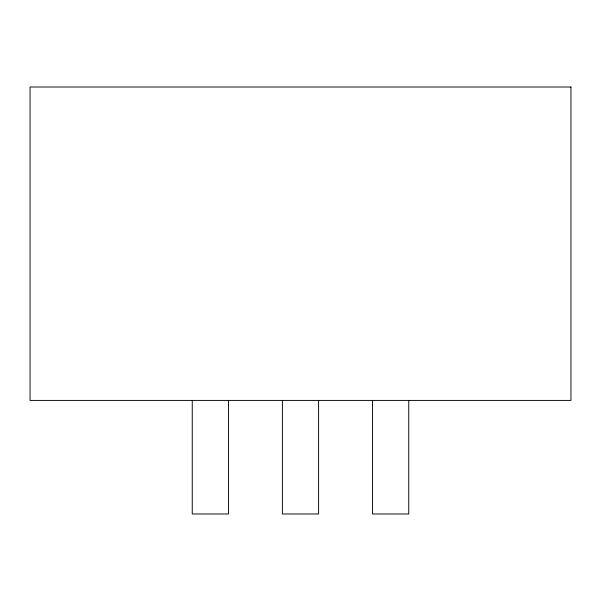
<?xml version="1.0" encoding="UTF-8"?>
<svg xmlns="http://www.w3.org/2000/svg" width="601" height="601" viewBox="0 0 601 601"><rect width="100%" height="100%" fill="white"/><g stroke="black" fill="none" stroke-linecap="round" stroke-linejoin="round"><path stroke-width="0.9" d="M408.748 400.409L408.748 513.983L372.552 513.983L372.552 400.409M318.598 400.409L318.598 513.983L282.402 513.983L282.402 400.409M228.448 400.409L228.448 513.983L192.252 513.983L192.252 400.409M570.95 87.017L30.05 87.017L30.05 400.409L570.95 400.409L570.95 87.017"/></g></svg>
